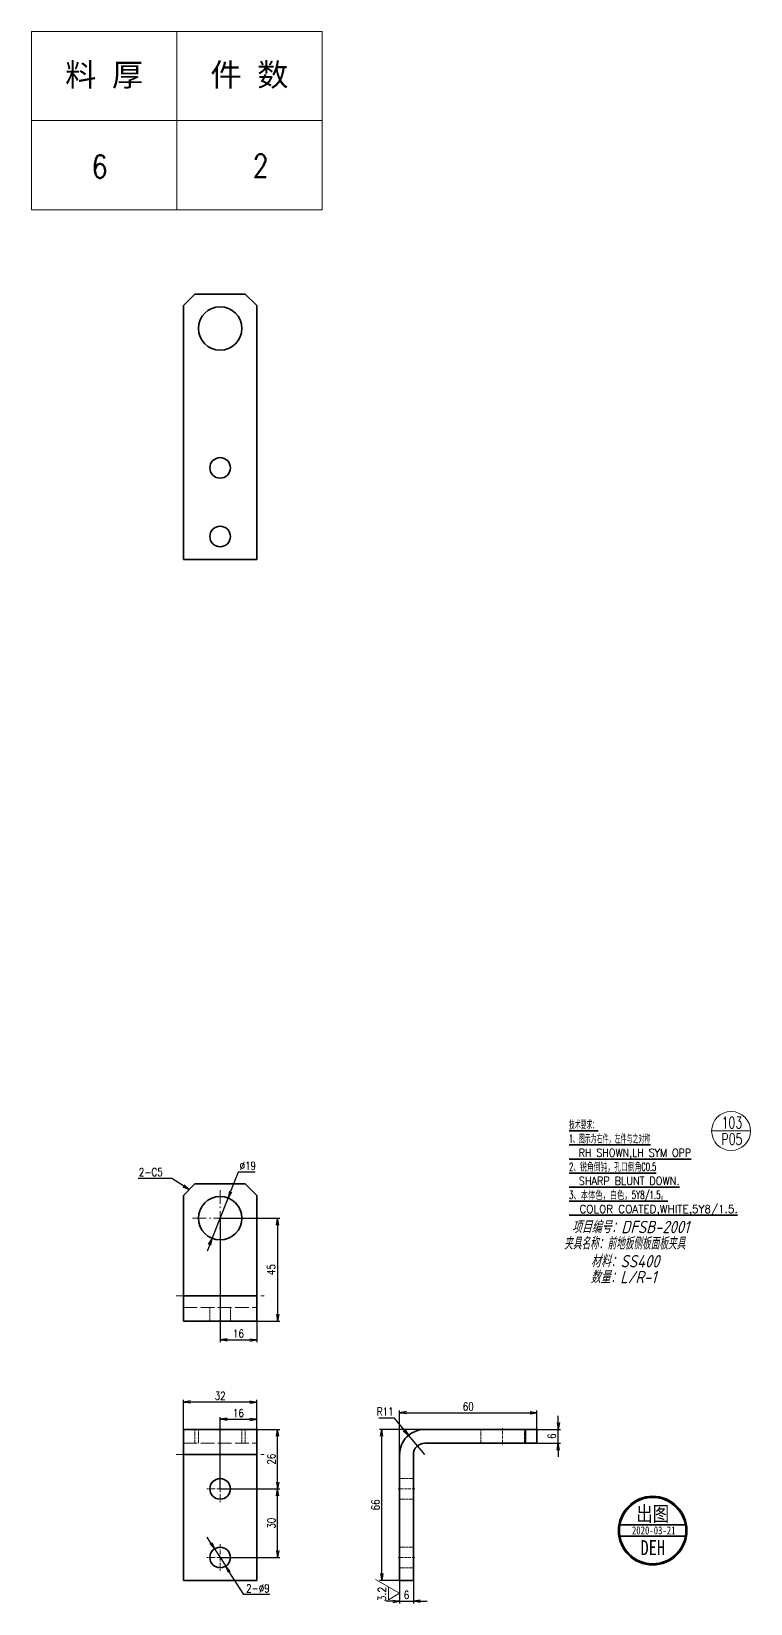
# Model space of a CAD drawing. Header units: millimetres. Extents: x 1333 to 104182, y -62926 to -5704.
# Drawn here: x 52796 to 53110, y -62905 to -62217 of the extents above; entities that cross this region are included whole.
import ezdxf
from ezdxf.enums import TextEntityAlignment as Align

# ---------------------------------------------------------------- set-up
doc = ezdxf.new("R2010")
doc.units = ezdxf.units.MM
doc.header["$LTSCALE"] = 0.5
doc.linetypes.add('DASHDOT', pattern=[18.5, 12, -3, 0.5, -3])
doc.linetypes.add('DASHED', pattern=[15, 12, -3])
for name, color, linetype in [('08', 1, 'Continuous'), ('11', 3, 'Continuous'), ('7标注层', 4, 'Continuous'), ('DIM', 7, 'Continuous')]:
    doc.layers.add(name, color=color, linetype=linetype)
for name, color, linetype, lineweight in [('TEXT', 1, 'Continuous', 35), ('印章专用-出图', 1, 'Continuous', 80), ('材质&数量层', 1, 'Continuous', 9), ('标注线', 3, 'Continuous', 18)]:
    doc.layers.add(name, color=color, linetype=linetype, lineweight=lineweight)
doc.styles.add('DIM', font='romans.shx', dxfattribs={"width": 0.8, "bigfont": 'bigfont.shx'})
doc.styles.add('GB', font='gbeitc.shx', dxfattribs={"bigfont": 'gbcbig.shx'})
doc.styles.add('KAI', font='simplex.shx', dxfattribs={"width": 0.8, "bigfont": 'extfont.shx'})
doc.styles.get("Standard").update_dxf_attribs({"font": 'simplex.shx'})
doc.styles.add('国标', font='simfang.ttf', dxfattribs={"width": 0.8})
doc.dimstyles.new('KAI', dxfattribs={"dimtxt": 3.5, "dimasz": 3, "dimexe": 1, "dimexo": 0, "dimgap": 1, "dimtad": 1, "dimtoh": 1, "dimdsep": 46, "dimtxsty": 'KAI', "dimblk1": 'OPEN', "dimblk2": 'OPEN', "dimsah": 1, "dimcen": 0, "dimclrd": 7, "dimclre": 7, "dimclrt": 140, "dimazin": 2, "dimtfac": 0.7, "dimtix": 1, "dimtmove": 0, "dimatfit": 3, "dimldrblk": 'OPEN', "dimfxl": 0, "dimtvp": 1, "dimtolj": 2, "dimarcsym": 0})
doc.dimstyles.new('KAI-1', dxfattribs={"dimtxt": 3.5, "dimasz": 3, "dimexe": 1, "dimexo": 0, "dimgap": 1, "dimtad": 1, "dimtoh": 1, "dimdsep": 46, "dimtxsty": 'KAI', "dimblk1": 'OPEN', "dimblk2": 'OPEN', "dimsah": 1, "dimcen": 0, "dimclrd": 7, "dimclre": 7, "dimclrt": 140, "dimaunit": 1, "dimazin": 2, "dimtfac": 0.7, "dimtix": 1, "dimtmove": 0, "dimatfit": 3, "dimldrblk": 'OPEN', "dimfxl": 0, "dimtvp": 1, "dimtolj": 2, "dimarcsym": 0})

# ---------------------------------------------------------------- blocks, each defined once
blk = doc.blocks.new('_Open')
at = {"color": 0, "linetype": 'ByBlock', "lineweight": -2}
for p, q in [((-1, 0.17), (0, 0)), ((-1, -0.17), (0, 0)), ((0, 0), (-1, 0))]:
    blk.add_line(p, q, dxfattribs=at)
blk = doc.blocks.new('*D131')
at = {"layer": '7标注层', "color": 7, "lineweight": -2, "transparency": 16777216}
for p, q in [((53026.01, -62825.68), (53026.01, -62822.68)), ((53016.72, -62828.68), (53027.01, -62828.68)), ((53016.72, -62834.68), (53027.01, -62834.68)), ((53026.01, -62834.68), (53026.01, -62828.68)), ((53026.01, -62837.68), (53026.01, -62840.68))]:
    blk.add_line(p, q, dxfattribs=at)
at = {"layer": 'Defpoints', "color": 0, "transparency": 16777216}
for p in [(53016.72, -62828.68), (53016.72, -62834.68), (53026.01, -62828.68)]:
    blk.add_point(p, dxfattribs=at)
at = {"layer": '7标注层', "color": 7, "lineweight": -2, "transparency": 16777216, "xscale": 3, "yscale": 3, "zscale": 3}
for p, rotation in [((53026.01, -62828.68), 270), ((53026.01, -62834.68), 90)]:
    blk.add_blockref('_Open', p, dxfattribs=dict(at, rotation=rotation))
at = {"layer": '7标注层', "color": 140, "transparency": 16777216, "insert": (53023.26, -62831.68), "char_height": 3.5, "attachment_point": 5, "rotation": 90, "style": 'KAI'}
blk.add_mtext('\\A2;6', dxfattribs=at)
blk = doc.blocks.new('*D132')
at = {"layer": '7标注层', "color": 7, "lineweight": -2, "transparency": 16777216}
for p, q in [((52956.72, -62894.68), (52956.72, -62904.82)), ((52962.72, -62894.68), (52962.72, -62904.82)), ((52953.72, -62903.82), (52950.72, -62903.82)), ((52956.72, -62903.82), (52962.72, -62903.82)), ((52965.72, -62903.82), (52968.72, -62903.82))]:
    blk.add_line(p, q, dxfattribs=at)
at = {"layer": 'Defpoints', "color": 0, "transparency": 16777216}
for p in [(52956.72, -62894.68), (52962.72, -62894.68), (52962.72, -62903.82)]:
    blk.add_point(p, dxfattribs=at)
at = {"layer": '7标注层', "color": 7, "lineweight": -2, "transparency": 16777216, "xscale": 3, "yscale": 3, "zscale": 3}
blk.add_blockref('_Open', (52956.72, -62903.82), dxfattribs=at)
at = {"layer": '7标注层', "color": 7, "lineweight": -2, "transparency": 16777216, "xscale": 3, "yscale": 3, "zscale": 3, "rotation": 180}
blk.add_blockref('_Open', (52962.72, -62903.82), dxfattribs=at)
at = {"layer": '7标注层', "color": 140, "transparency": 16777216, "insert": (52959.72, -62901.07), "char_height": 3.5, "attachment_point": 5, "style": 'KAI'}
blk.add_mtext('\\A2;6', dxfattribs=at)
blk = doc.blocks.new('*D133')
at = {"layer": '7标注层', "color": 7, "lineweight": -2, "transparency": 16777216}
for p, q in [((52967.72, -62828.68), (52947.93, -62828.68)), ((52948.93, -62891.68), (52948.93, -62831.68)), ((52956.72, -62894.68), (52947.93, -62894.68))]:
    blk.add_line(p, q, dxfattribs=at)
at = {"layer": 'Defpoints', "color": 0, "transparency": 16777216}
for p in [(52948.93, -62828.68), (52967.72, -62828.68), (52956.72, -62894.68)]:
    blk.add_point(p, dxfattribs=at)
at = {"layer": '7标注层', "color": 7, "lineweight": -2, "transparency": 16777216, "xscale": 3, "yscale": 3, "zscale": 3}
for p, rotation in [((52948.93, -62828.68), 90), ((52948.93, -62894.68), 270)]:
    blk.add_blockref('_Open', p, dxfattribs=dict(at, rotation=rotation))
at = {"layer": '7标注层', "color": 140, "transparency": 16777216, "insert": (52946.18, -62861.68), "char_height": 3.5, "attachment_point": 5, "rotation": 90, "style": 'KAI'}
blk.add_mtext('\\A2;66', dxfattribs=at)
blk = doc.blocks.new('*D134')
at = {"layer": '7标注层', "color": 7, "lineweight": -2, "transparency": 16777216}
for p, q in [((52956.72, -62839.68), (52956.72, -62820.42)), ((52959.72, -62821.42), (53013.72, -62821.42)), ((53016.72, -62828.68), (53016.72, -62820.42))]:
    blk.add_line(p, q, dxfattribs=at)
at = {"layer": 'Defpoints', "color": 0, "transparency": 16777216}
for p in [(53016.72, -62821.42), (53016.72, -62828.68), (52956.72, -62839.68)]:
    blk.add_point(p, dxfattribs=at)
at = {"layer": '7标注层', "color": 7, "lineweight": -2, "transparency": 16777216, "xscale": 3, "yscale": 3, "zscale": 3, "rotation": 180}
blk.add_blockref('_Open', (52956.72, -62821.42), dxfattribs=at)
at = {"layer": '7标注层', "color": 7, "lineweight": -2, "transparency": 16777216, "xscale": 3, "yscale": 3, "zscale": 3}
blk.add_blockref('_Open', (53016.72, -62821.42), dxfattribs=at)
at = {"layer": '7标注层', "color": 140, "transparency": 16777216, "insert": (52986.72, -62818.67), "char_height": 3.5, "attachment_point": 5, "style": 'KAI'}
blk.add_mtext('\\A2;60', dxfattribs=at)
blk = doc.blocks.new('*D135')
at = {"layer": '7标注层', "color": 7, "lineweight": -2, "transparency": 16777216}
for p, q in [((52862.3, -62828.68), (52862.3, -62815.69)), ((52891.3, -62816.69), (52865.3, -62816.69)), ((52894.3, -62828.68), (52894.3, -62815.69))]:
    blk.add_line(p, q, dxfattribs=at)
at = {"layer": 'Defpoints', "color": 0, "transparency": 16777216}
for p in [(52862.3, -62816.69), (52862.3, -62828.68), (52894.3, -62828.68)]:
    blk.add_point(p, dxfattribs=at)
at = {"layer": '7标注层', "color": 7, "lineweight": -2, "transparency": 16777216, "xscale": 3, "yscale": 3, "zscale": 3, "rotation": 180}
blk.add_blockref('_Open', (52862.3, -62816.69), dxfattribs=at)
at = {"layer": '7标注层', "color": 7, "lineweight": -2, "transparency": 16777216, "xscale": 3, "yscale": 3, "zscale": 3}
blk.add_blockref('_Open', (52894.3, -62816.69), dxfattribs=at)
at = {"layer": '7标注层', "color": 140, "transparency": 16777216, "insert": (52878.3, -62813.94), "char_height": 3.5, "attachment_point": 5, "style": 'KAI'}
blk.add_mtext('\\A2;32', dxfattribs=at)
blk = doc.blocks.new('*D136')
at = {"layer": '7标注层', "color": 7, "lineweight": -2, "transparency": 16777216}
for p, q in [((52878.3, -62854.68), (52878.3, -62823.25)), ((52881.3, -62824.25), (52891.3, -62824.25)), ((52894.3, -62828.68), (52894.3, -62823.25))]:
    blk.add_line(p, q, dxfattribs=at)
at = {"layer": 'Defpoints', "color": 0, "transparency": 16777216}
for p in [(52894.3, -62824.25), (52894.3, -62828.68), (52878.3, -62854.68)]:
    blk.add_point(p, dxfattribs=at)
at = {"layer": '7标注层', "color": 7, "lineweight": -2, "transparency": 16777216, "xscale": 3, "yscale": 3, "zscale": 3, "rotation": 180}
blk.add_blockref('_Open', (52878.3, -62824.25), dxfattribs=at)
at = {"layer": '7标注层', "color": 7, "lineweight": -2, "transparency": 16777216, "xscale": 3, "yscale": 3, "zscale": 3}
blk.add_blockref('_Open', (52894.3, -62824.25), dxfattribs=at)
at = {"layer": '7标注层', "color": 140, "transparency": 16777216, "insert": (52886.3, -62821.5), "char_height": 3.5, "attachment_point": 5, "style": 'KAI'}
blk.add_mtext('\\A2;16', dxfattribs=at)
blk = doc.blocks.new('*D137')
at = {"layer": '7标注层', "color": 7, "lineweight": -2, "transparency": 16777216}
for p, q in [((52894.3, -62828.68), (52904.42, -62828.68)), ((52903.42, -62851.68), (52903.42, -62831.68)), ((52878.3, -62854.68), (52904.42, -62854.68))]:
    blk.add_line(p, q, dxfattribs=at)
at = {"layer": 'Defpoints', "color": 0, "transparency": 16777216}
for p in [(52894.3, -62828.68), (52903.42, -62828.68), (52878.3, -62854.68)]:
    blk.add_point(p, dxfattribs=at)
at = {"layer": '7标注层', "color": 7, "lineweight": -2, "transparency": 16777216, "xscale": 3, "yscale": 3, "zscale": 3}
for p, rotation in [((52903.42, -62828.68), 90), ((52903.42, -62854.68), 270)]:
    blk.add_blockref('_Open', p, dxfattribs=dict(at, rotation=rotation))
at = {"layer": '7标注层', "color": 140, "transparency": 16777216, "insert": (52900.67, -62841.68), "char_height": 3.5, "attachment_point": 5, "rotation": 90, "style": 'KAI'}
blk.add_mtext('\\A2;26', dxfattribs=at)
blk = doc.blocks.new('*D138')
at = {"layer": '7标注层', "color": 7, "lineweight": -2, "transparency": 16777216}
for p, q in [((52878.3, -62854.68), (52904.42, -62854.68)), ((52903.42, -62881.68), (52903.42, -62857.68)), ((52878.3, -62884.68), (52904.42, -62884.68))]:
    blk.add_line(p, q, dxfattribs=at)
at = {"layer": 'Defpoints', "color": 0, "transparency": 16777216}
for p in [(52878.3, -62854.68), (52903.42, -62854.68), (52878.3, -62884.68)]:
    blk.add_point(p, dxfattribs=at)
at = {"layer": '7标注层', "color": 7, "lineweight": -2, "transparency": 16777216, "xscale": 3, "yscale": 3, "zscale": 3}
for p, rotation in [((52903.42, -62854.68), 90), ((52903.42, -62884.68), 270)]:
    blk.add_blockref('_Open', p, dxfattribs=dict(at, rotation=rotation))
at = {"layer": '7标注层', "color": 140, "transparency": 16777216, "insert": (52900.67, -62869.68), "char_height": 3.5, "attachment_point": 5, "rotation": 90, "style": 'KAI'}
blk.add_mtext('\\A2;30', dxfattribs=at)
blk = doc.blocks.new('*D139')
at = {"layer": '7标注层', "color": 7, "lineweight": -2, "transparency": 16777216}
for p, q in [((52947.62, -62823.62), (52954.22, -62823.62)), ((52954.22, -62823.62), (52958.71, -62828.96)), ((52967.72, -62839.68), (52960.64, -62831.26))]:
    blk.add_line(p, q, dxfattribs=at)
at = {"layer": 'Defpoints', "color": 0, "transparency": 16777216}
for p in [(52960.64, -62831.26), (52967.72, -62839.68)]:
    blk.add_point(p, dxfattribs=at)
at = {"layer": '7标注层', "color": 7, "lineweight": -2, "transparency": 16777216, "xscale": 3, "yscale": 3, "zscale": 3, "rotation": 310.0482362729664}
blk.add_blockref('_Open', (52960.64, -62831.26), dxfattribs=at)
at = {"layer": '7标注层', "color": 140, "transparency": 16777216, "insert": (52950.42, -62820.87), "char_height": 3.5, "attachment_point": 5, "style": 'KAI'}
blk.add_mtext('\\A2;R11', dxfattribs=at)
blk = doc.blocks.new('*D140')
at = {"layer": '7标注层', "color": 7, "lineweight": -2, "transparency": 16777216}
for p, q in [((52878.3, -62736.33), (52904.4, -62736.33)), ((52903.4, -62739.33), (52903.4, -62778.33)), ((52894.3, -62781.33), (52904.4, -62781.33))]:
    blk.add_line(p, q, dxfattribs=at)
at = {"layer": 'Defpoints', "color": 0, "transparency": 16777216}
for p in [(52878.3, -62736.33), (52894.3, -62781.33), (52903.4, -62781.33)]:
    blk.add_point(p, dxfattribs=at)
at = {"layer": '7标注层', "color": 7, "lineweight": -2, "transparency": 16777216, "xscale": 3, "yscale": 3, "zscale": 3}
for p, rotation in [((52903.4, -62736.33), 90), ((52903.4, -62781.33), 270)]:
    blk.add_blockref('_Open', p, dxfattribs=dict(at, rotation=rotation))
at = {"layer": '7标注层', "color": 140, "transparency": 16777216, "insert": (52900.65, -62758.83), "char_height": 3.5, "attachment_point": 5, "rotation": 90, "style": 'KAI'}
blk.add_mtext('\\A2;45', dxfattribs=at)
blk = doc.blocks.new('*D141')
at = {"layer": '7标注层', "color": 7, "lineweight": -2, "transparency": 16777216}
for p, q in [((52878.3, -62736.33), (52878.3, -62790.5)), ((52894.3, -62781.33), (52894.3, -62790.5)), ((52881.3, -62789.5), (52891.3, -62789.5))]:
    blk.add_line(p, q, dxfattribs=at)
at = {"layer": 'Defpoints', "color": 0, "transparency": 16777216}
for p in [(52878.3, -62736.33), (52894.3, -62781.33), (52894.3, -62789.5)]:
    blk.add_point(p, dxfattribs=at)
at = {"layer": '7标注层', "color": 7, "lineweight": -2, "transparency": 16777216, "xscale": 3, "yscale": 3, "zscale": 3, "rotation": 180}
blk.add_blockref('_Open', (52878.3, -62789.5), dxfattribs=at)
at = {"layer": '7标注层', "color": 7, "lineweight": -2, "transparency": 16777216, "xscale": 3, "yscale": 3, "zscale": 3}
blk.add_blockref('_Open', (52894.3, -62789.5), dxfattribs=at)
at = {"layer": '7标注层', "color": 140, "transparency": 16777216, "insert": (52886.3, -62786.75), "char_height": 3.5, "attachment_point": 5, "style": 'KAI'}
blk.add_mtext('\\A2;16', dxfattribs=at)
blk = doc.blocks.new('*D142')
at = {"layer": '7标注层', "color": 7, "lineweight": -2, "transparency": 16777216}
for p, q in [((52874.28, -62878.35), (52872.67, -62875.81)), ((52875.89, -62880.88), (52880.71, -62888.48)), ((52888.6, -62900.93), (52882.31, -62891.02)), ((52900, -62900.93), (52888.6, -62900.93))]:
    blk.add_line(p, q, dxfattribs=at)
at = {"layer": 'Defpoints', "color": 0, "transparency": 16777216}
for p in [(52875.89, -62880.88), (52880.71, -62888.48)]:
    blk.add_point(p, dxfattribs=at)
at = {"layer": '7标注层', "color": 7, "lineweight": -2, "transparency": 16777216, "xscale": 3, "yscale": 3, "zscale": 3}
for p, rotation in [((52875.89, -62880.88), 302.3716350719566), ((52880.71, -62888.48), 122.3716350719566)]:
    blk.add_blockref('_Open', p, dxfattribs=dict(at, rotation=rotation))
at = {"layer": '7标注层', "color": 140, "transparency": 16777216, "insert": (52894.8, -62898.18), "char_height": 3.5, "attachment_point": 5, "style": 'KAI'}
blk.add_mtext('\\A2;2-%%c9', dxfattribs=at)
blk = doc.blocks.new('*D143')
at = {"layer": '7标注层', "color": 7, "lineweight": -2, "transparency": 16777216}
for p, q in [((52886.17, -62716.16), (52882.84, -62724.68)), ((52893.57, -62716.16), (52886.17, -62716.16)), ((52874.84, -62745.18), (52881.75, -62727.48)), ((52873.75, -62747.97), (52872.66, -62750.77))]:
    blk.add_line(p, q, dxfattribs=at)
at = {"layer": 'Defpoints', "color": 0, "transparency": 16777216}
for p in [(52881.75, -62727.48), (52874.84, -62745.18)]:
    blk.add_point(p, dxfattribs=at)
at = {"layer": '7标注层', "color": 7, "lineweight": -2, "transparency": 16777216, "xscale": 3, "yscale": 3, "zscale": 3}
for p, rotation in [((52881.75, -62727.48), 248.6799724495518), ((52874.84, -62745.18), 68.67997244955183)]:
    blk.add_blockref('_Open', p, dxfattribs=dict(at, rotation=rotation))
at = {"layer": '7标注层', "color": 140, "transparency": 16777216, "insert": (52890.37, -62713.41), "char_height": 3.5, "attachment_point": 5, "style": 'KAI'}
blk.add_mtext('\\A2;∅19', dxfattribs=at)
blk = doc.blocks.new('cct1')
at = {"color": 3, "lineweight": 13, "ltscale": 0.141451}
for p, q in [((53697.91, -20353.34), (53695.08, -20348.44)), ((53695.08, -20348.44), (53700.74, -20348.44))]:
    blk.add_line(p, q, dxfattribs=at)
at = {"color": 3, "lineweight": 13, "ltscale": 0.303109}
blk.add_line((53697.91, -20353.34), (53703.97, -20342.84), dxfattribs=at)
blk = doc.blocks.new('出图章')
at = {"layer": '印章专用-出图'}
h = blk.add_hatch(color=256, dxfattribs=at)
h.paths.add_polyline_path([(-15, 0, 1), (15, 0, 1)])
h.paths.add_polyline_path([(14.5, 0, -1), (-14.5, 0, -1)], flags=16)
h.paths.add_polyline_path([(-7.31, -12.35), (7.41, -12.35), (7.41, -2.73), (-7.31, -2.73)], flags=8)
at = {"layer": '印章专用-出图', "lineweight": 35}
for p, q in [((-14.28, 2.5), (14.28, 2.5)), ((-14.28, -2.5), (14.28, -2.5))]:
    blk.add_line(p, q, dxfattribs=at)
for radius in [15, 14.5]:
    blk.add_circle((0, 0), radius, dxfattribs=at)
at = {"layer": '印章专用-出图', "color": 4, "style": '国标', "width": 0.8}
blk.add_text('DEH', height=6.562, dxfattribs=at).set_placement((0.05, -10.74), align=Align.CENTER)
at = {"layer": '印章专用-出图', "color": 3, "style": '国标', "width": 0.8}
blk.add_attdef('出图', text='', height=6.6, dxfattribs=at).set_placement((0, 7.35), align=Align.MIDDLE_CENTER)
at = {"layer": '印章专用-出图', "color": 2, "style": '国标', "width": 0.8}
blk.add_attdef('XXXX.XX.XX', text='', height=3.5, dxfattribs=at).set_placement((0.45, 0.1), align=Align.MIDDLE_CENTER)
blk = doc.blocks.new('YZ-CT')
at = {"layer": '印章专用-出图'}
blk.add_blockref('出图章', (0.63, 0), dxfattribs=at).add_auto_attribs({'出图': '出图', 'XXXX.XX.XX': '2020-03-21'})
blk = doc.blocks.new('*T160')
at = {"color": 0, "linetype": 'ByBlock', "lineweight": -2, "transparency": 16777216}
for p, q in [((0, 0), (127, 0)), ((0, 0), (0, -78)), ((63.5, 0), (63.5, -78)), ((127, 0), (127, -78)), ((0, -39), (127, -39)), ((0, -78), (127, -78))]:
    blk.add_line(p, q, dxfattribs=at)
at = {"color": 0, "transparency": 16777216, "char_height": 10, "width": 60.5, "attachment_point": 5}
for s, insert in [('{\\fSimSun|b0|i0|c134|p2;料 厚}', (31.75, -19.5)), ('{\\fSimSun|b0|i0|c134|p2;件 数}', (95.25, -19.5))]:
    blk.add_mtext(s, dxfattribs=dict(at, insert=insert))
blk = doc.blocks.new('拆图参数')
blk.add_blockref('*T160', (-63.5, 78))
at = {"style": 'DIM', "width": 0.8}
blk.add_attdef('6', text='', height=10, dxfattribs=at).set_placement((-37.13, 18.91), align=Align.MIDDLE_LEFT)
blk.add_attdef('1', text='', height=10, dxfattribs=at).set_placement((36.65, 19.27), align=Align.MIDDLE_CENTER)

msp = doc.modelspace()

# ---------------------------------------------------------------- linework, layer by layer
at = {"lineweight": 35, "ltscale": 0.176777}
for p, q in [((52867.297, -62332.211), (52862.297, -62337.211)), ((52889.297, -62332.211), (52894.297, -62337.211)), ((52867.297, -62721.329), (52862.297, -62726.329)), ((52889.297, -62721.329), (52894.297, -62726.329))]:
    msp.add_line(p, q, dxfattribs=at)
at = {"lineweight": 35}
for p, q in [((52867.297, -62332.211), (52889.297, -62332.211)), ((52862.297, -62448.211), (52862.297, -62337.211)), ((52894.297, -62448.211), (52894.297, -62337.211)), ((52862.297, -62393.211), (52862.297, -62448.211)), ((52894.297, -62393.211), (52894.297, -62448.211)), ((52862.297, -62448.211), (52894.297, -62448.211)), ((52894.297, -62448.211), (52862.297, -62448.211)), ((52867.297, -62721.329), (52889.297, -62721.329)), ((52862.297, -62770.329), (52862.297, -62726.329)), ((52894.297, -62770.329), (52894.297, -62726.329)), ((52862.297, -62770.329), (52894.297, -62770.329)), ((52894.297, -62781.329), (52862.297, -62781.329)), ((52862.297, -62828.681), (52894.297, -62828.681)), ((52967.719, -62828.681), (53011.719, -62828.681)), ((52967.719, -62834.681), (53011.719, -62834.681)), ((52894.297, -62839.681), (52862.297, -62839.681)), ((52862.297, -62839.681), (52862.297, -62894.681)), ((52894.297, -62839.681), (52894.297, -62894.681)), ((52956.719, -62839.681), (52956.719, -62894.681)), ((52962.719, -62839.681), (52962.719, -62894.681)), ((52894.297, -62894.681), (52862.297, -62894.681))]:
    msp.add_line(p, q, dxfattribs=at)
at = {"color": 3, "lineweight": 35, "ltscale": 0.31754}
msp.add_line((53030.757, -62698.125), (53043.458, -62698.125), dxfattribs=at)
at = {"color": 3, "lineweight": 35}
for p, q in [((53030.757, -62704.278), (53066.321, -62704.278)), ((53030.757, -62710.431), (53084.104, -62710.431)), ((53030.757, -62716.584), (53068.862, -62716.584)), ((53030.757, -62722.737), (53079.023, -62722.737)), ((53030.757, -62728.891), (53073.942, -62728.891)), ((53030.757, -62735.044), (53104.426, -62735.044))]:
    msp.add_line(p, q, dxfattribs=at)
at = {"color": 1, "linetype": 'DASHDOT', "lineweight": 5}
for p, q in [((52878.297, -62723.979), (52878.297, -62748.679)), ((52890.647, -62736.329), (52865.947, -62736.329)), ((52859.097, -62770.329), (52897.497, -62770.329)), ((52859.097, -62839.681), (52897.497, -62839.681))]:
    msp.add_line(p, q, dxfattribs=at)
at = {"lineweight": 35, "ltscale": 0.275}
for p, q in [((52862.297, -62781.329), (52862.297, -62770.329)), ((52894.297, -62781.329), (52894.297, -62770.329)), ((52862.297, -62839.681), (52862.297, -62828.681)), ((52894.297, -62839.681), (52894.297, -62828.681))]:
    msp.add_line(p, q, dxfattribs=at)
at = {"color": 2, "linetype": 'DASHED', "lineweight": 5}
for p, q in [((52862.297, -62770.329), (52894.297, -62770.329)), ((52862.297, -62775.329), (52894.297, -62775.329)), ((52862.297, -62834.681), (52894.297, -62834.681)), ((52862.297, -62839.681), (52894.297, -62839.681))]:
    msp.add_line(p, q, dxfattribs=at)
at = {"color": 2, "linetype": 'DASHED', "lineweight": 5, "ltscale": 0.15}
for p, q in [((52873.797, -62775.329), (52873.797, -62781.329)), ((52873.797, -62775.329), (52873.797, -62781.329)), ((52882.797, -62775.329), (52882.797, -62781.329)), ((52882.797, -62775.329), (52882.797, -62781.329)), ((52867.297, -62828.681), (52867.297, -62834.681)), ((52868.797, -62828.681), (52868.797, -62834.681)), ((52887.797, -62828.681), (52887.797, -62834.681)), ((52889.297, -62828.681), (52889.297, -62834.681)), ((52992.219, -62828.681), (52992.219, -62834.681)), ((53011.219, -62828.681), (53011.219, -62834.681)), ((53011.719, -62828.681), (53011.719, -62834.681)), ((52962.719, -62850.181), (52956.719, -62850.181)), ((52962.719, -62859.181), (52956.719, -62859.181)), ((52962.719, -62880.181), (52956.719, -62880.181)), ((52962.719, -62889.181), (52956.719, -62889.181))]:
    msp.add_line(p, q, dxfattribs=at)
at = {"color": 1, "linetype": 'DASHDOT', "lineweight": 5, "ltscale": 0.180015}
for p, q in [((52878.297, -62774.729), (52878.297, -62781.93)), ((52878.297, -62828.081), (52878.297, -62835.281)), ((53001.719, -62828.081), (53001.719, -62835.281))]:
    msp.add_line(p, q, dxfattribs=at)
at = {"lineweight": 35, "ltscale": 0.15}
for p, q in [((53011.719, -62828.681), (53011.719, -62834.681)), ((53016.719, -62828.681), (53016.719, -62834.681)), ((52962.719, -62894.681), (52956.719, -62894.681))]:
    msp.add_line(p, q, dxfattribs=at)
at = {"lineweight": 35, "ltscale": 0.125}
for p, q in [((53016.719, -62828.681), (53011.719, -62828.681)), ((53016.719, -62834.681), (53011.719, -62834.681))]:
    msp.add_line(p, q, dxfattribs=at)
at = {"color": 1, "linetype": 'DASHDOT', "lineweight": 5, "ltscale": 0.2925}
for p, q in [((52878.297, -62848.831), (52878.297, -62860.531)), ((52878.297, -62878.831), (52878.297, -62890.531))]:
    msp.add_line(p, q, dxfattribs=at)
at = {"color": 1, "linetype": 'DASHDOT', "lineweight": 5, "ltscale": 0.292502}
for p, q in [((52884.147, -62854.681), (52872.447, -62854.681)), ((52884.147, -62884.681), (52872.447, -62884.681))]:
    msp.add_line(p, q, dxfattribs=at)
at = {"color": 1, "linetype": 'DASHDOT', "lineweight": 5, "ltscale": 0.180014}
for p, q in [((52963.319, -62854.681), (52956.118, -62854.681)), ((52963.319, -62884.681), (52956.118, -62884.681))]:
    msp.add_line(p, q, dxfattribs=at)
at = {"lineweight": 35}
for centre, radius in [((52878.297, -62347.211), 9.5), ((52878.297, -62408.211), 4.5), ((52878.297, -62438.211), 4.5), ((52878.297, -62736.329), 9.5), ((52878.297, -62854.681), 4.5), ((52878.297, -62884.681), 4.5)]:
    msp.add_circle(centre, radius, dxfattribs=at)
for radius in [11, 5]:
    msp.add_arc((52967.719, -62839.681), radius, 90.000003, 180.000005, dxfattribs=at)
at = {"layer": '11', "lineweight": 9}
msp.add_line((53093.06, -62698.175), (53110.06, -62698.175), dxfattribs=at)
msp.add_circle((53101.56, -62698.175), 8.5, dxfattribs=at)

# ---------------------------------------------------------------- block references
at = {"layer": '08', "color": 3, "rotation": 90}
msp.add_blockref('cct1', (32603.375, -116598.221), dxfattribs=at)
at = {"layer": '印章专用-出图'}
msp.add_blockref('YZ-CT', (53066.666, -62872.921), dxfattribs=at)
at = {"layer": '标注线'}
msp.add_blockref('拆图参数', (52859.349, -62295.348), dxfattribs=at).add_auto_attribs({'1': '2', '6': '6'})

# ---------------------------------------------------------------- texts
at = {"color": 3, "lineweight": 13}
for s, width, p, p2 in [('技术要求：', 0.918189, (53030.757, -62697.125), (53043.458, -62697.125)), ('1、图示为右件，左件与之对称', 0.878136, (53030.757, -62703.278), (53066.321, -62703.278)), ('  RH SHOWN,LH SYM OPP', 0.765743, (53030.757, -62709.431), (53084.104, -62709.431)), ('2、锐角倒钝，孔口倒角C0.5', 0.862751, (53030.757, -62715.584), (53068.862, -62715.584)), ('  SHARP BLUNT DOWN.', 0.776399, (53030.757, -62721.737), (53079.023, -62721.737)), ('3、本体色，白色，5Y8/1.5。', 0.855158, (53030.757, -62727.891), (53073.942, -62727.891)), ('  COLOR COATED,WHITE,5Y8/1.5.', 0.843542, (53030.757, -62734.044), (53104.426, -62734.044))]:
    msp.add_text(s, height=3.5, dxfattribs=dict(at, width=width)).set_placement(p, p2, align=Align.FIT)
at = {"color": 3, "lineweight": 13, "width": 0.880907}
msp.add_text('3.2', height=3.5, rotation=90, dxfattribs=at).set_placement((52950.769, -62903.893), (52950.769, -62897.433), align=Align.FIT)
at = {"layer": 'DIM', "color": 3, "insert": (52853.213, -62717.907), "char_height": 3.5, "attachment_point": 9, "style": 'KAI'}
msp.add_mtext('{\\Fsimplex,extfont|c134;2-C5}', dxfattribs=at)
at = {"layer": 'TEXT', "linetype": 'Continuous', "lineweight": 9, "width": 0.7}
for s, p in [('103', (53101.922, -62697.027)), ('P05', (53101.922, -62704.234))]:
    msp.add_text(s, height=5, dxfattribs=at).set_placement(p, align=Align.CENTER)
at = {"layer": '材质&数量层', "style": 'GB'}
for s, p in [('项目编号：DFSB-2001', (53057.591, -62739.871)), ('材料：SS400', (53055.252, -62754.835)), ('数量：L/R-1', (53054.542, -62761.768))]:
    msp.add_text(s, height=5.4, dxfattribs=at).set_placement(p, align=Align.MIDDLE)
at = {"layer": '材质&数量层', "style": 'GB', "width": 0.7}
msp.add_text('夹具名称：前地板侧板面板夹具', height=5.4, dxfattribs=at).set_placement((53055.052, -62747.018), align=Align.MIDDLE)

# ---------------------------------------------------------------- dimensions: what is measured, and where the dimension line sits
at = {"layer": '7标注层', "color": 3}
dim = msp.add_diameter_dim_2p(p1=(52874.843, -62745.179), p2=(52881.751, -62727.479), dimstyle='KAI-1', dxfattribs=at)
dim.commit()
dim.dimension.update_dxf_attribs({"geometry": '*D143', "text_midpoint": (52890.369, -62716.158), "dimtype": 163})
for base, p1, p2, picture, middle in [((52903.395, -62781.329), (52878.297, -62736.329), (52894.297, -62781.329), '*D140', (52900.645, -62758.829)), ((53026.009, -62828.681), (53016.719, -62834.681), (53016.719, -62828.681), '*D131', (53023.259, -62831.681)), ((52903.416, -62828.681), (52878.297, -62854.681), (52894.297, -62828.681), '*D137', (52900.666, -62841.681)), ((52948.928, -62828.681), (52956.719, -62894.681), (52967.719, -62828.681), '*D133', (52946.178, -62861.681)), ((52903.416, -62854.681), (52878.297, -62884.681), (52878.297, -62854.681), '*D138', (52900.666, -62869.681))]:
    dim = msp.add_linear_dim(base=base, p1=p1, p2=p2, angle=90, dimstyle='KAI-1', dxfattribs=at)
    dim.commit()
    dim.dimension.update_dxf_attribs({"geometry": picture, "text_midpoint": middle})
for base, p1, p2, picture, middle in [((52894.297, -62789.497), (52878.297, -62736.329), (52894.297, -62781.329), '*D141', (52886.297, -62786.747)), ((52862.297, -62816.692), (52894.297, -62828.681), (52862.297, -62828.681), '*D135', (52878.297, -62813.942)), ((52894.297, -62824.249), (52878.297, -62854.681), (52894.297, -62828.681), '*D136', (52886.297, -62821.499)), ((53016.719, -62821.42), (52956.719, -62839.681), (53016.719, -62828.681), '*D134', (52986.719, -62818.67)), ((52962.719, -62903.824), (52956.719, -62894.681), (52962.719, -62894.681), '*D132', (52959.719, -62901.074))]:
    dim = msp.add_linear_dim(base=base, p1=p1, p2=p2, dimstyle='KAI-1', dxfattribs=at)
    dim.commit()
    dim.dimension.update_dxf_attribs({"geometry": picture, "text_midpoint": middle})
dim = msp.add_radius_dim(center=(52967.719, -62839.681), mpoint=(52960.641, -62831.26), dimstyle='KAI-1', dxfattribs=at)
dim.commit()
dim.dimension.update_dxf_attribs({"geometry": '*D139', "text_midpoint": (52950.419, -62823.62), "dimtype": 164})
dim = msp.add_diameter_dim_2p(p1=(52875.887, -62880.88), p2=(52880.706, -62888.481), dimstyle='KAI-1', override={"dimpost": '2-%%c<>'}, dxfattribs=at)
dim.commit()
dim.dimension.update_dxf_attribs({"geometry": '*D142', "text_midpoint": (52894.8, -62900.934), "dimtype": 163})

# ---------------------------------------------------------------- leaders
at = {"layer": 'DIM', "annotation_type": 0, "has_hookline": 1, "hookline_direction": 1, "text_width": 10.8}
msp.add_leader([(52864.797, -62723.829), (52857.213, -62718.907), (52854.213, -62718.907)], dimstyle='KAI', override={"dimgap": 1, "dimtad": 1}, dxfattribs=at)

doc.saveas('drawing.dxf')
